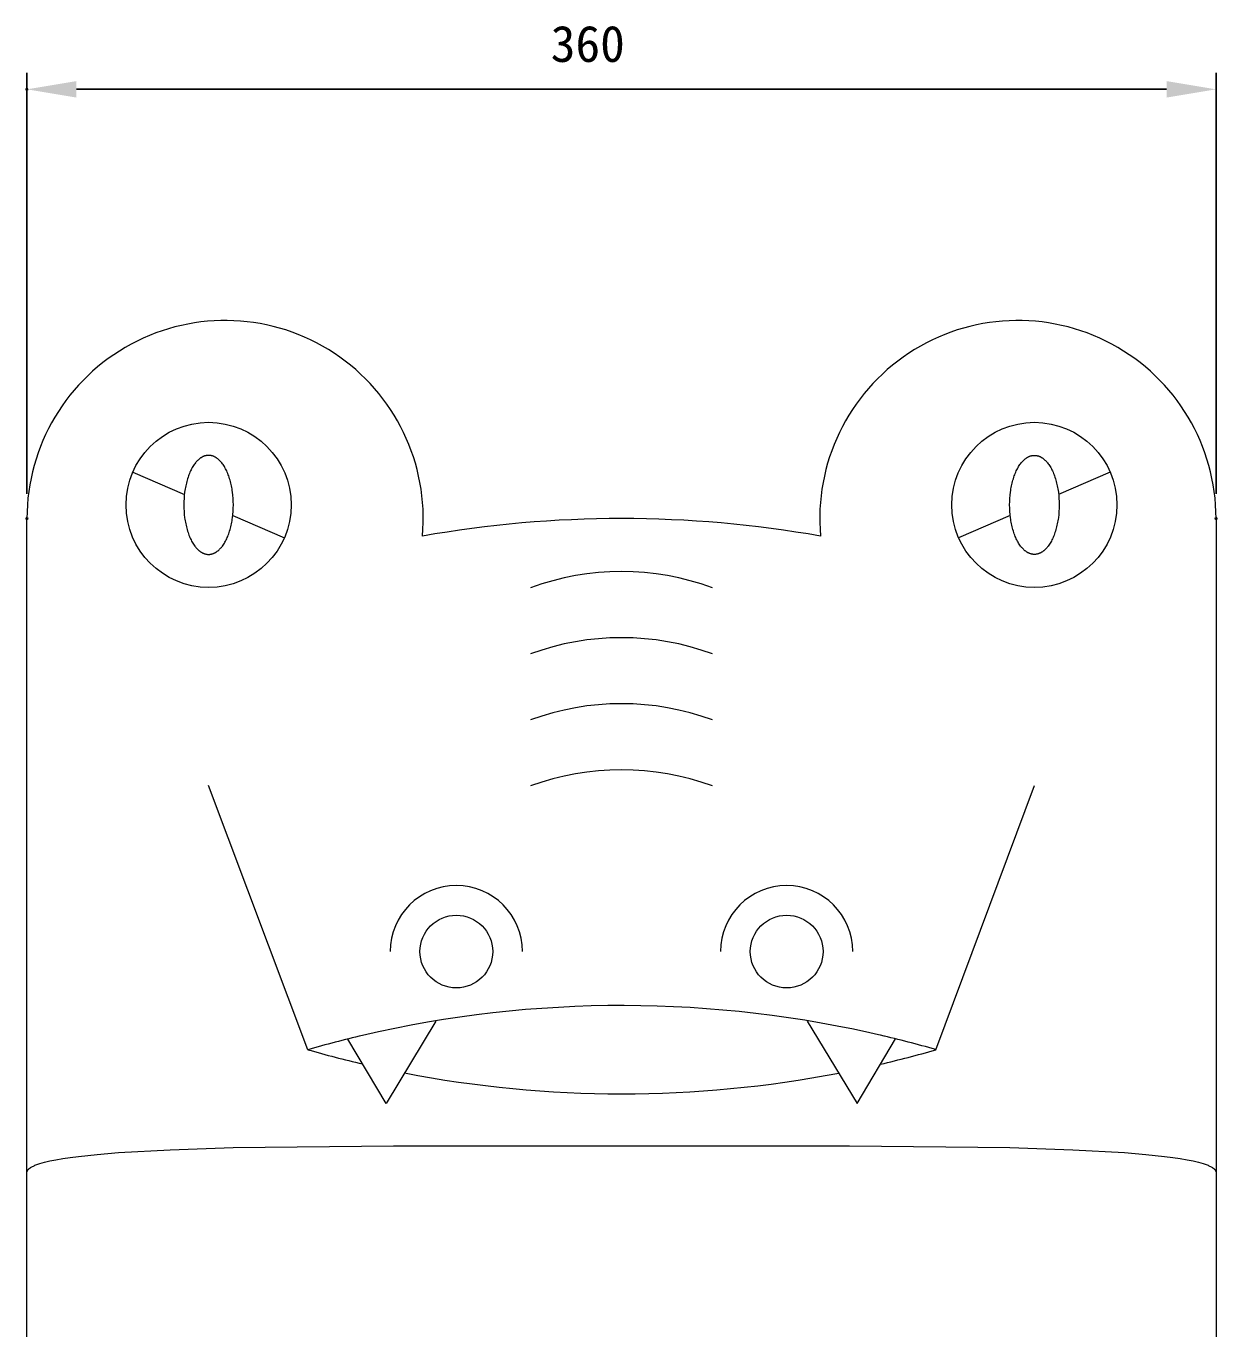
# Model space of a CAD drawing. Units: millimetres, scale not verified. Extents: x -203 to 203, y -143 to 143.
# Drawn here: x -122 to -50, y -61.1 to 17.8 of the extents above; entities that cross this region are included whole.
import ezdxf
from ezdxf.enums import TextEntityAlignment as Align

# ---------------------------------------------------------------- set-up
doc = ezdxf.new("R2010")
doc.units = ezdxf.units.MM
doc.header["$LTSCALE"] = 0.5
doc.header["$PDMODE"] = 32
doc.header["$PDSIZE"] = 0.1
doc.layers.add('0-1_DIMENSION_LINES$02_DIMENSI', color=7, linetype='Continuous', lineweight=25)
doc.layers.add('0-8_DIMENSION_LINES$03_LINES', color=7, linetype='Continuous', lineweight=18)
doc.layers.add('0-2_DEFPOINTS', color=7, linetype='Continuous')
doc.styles.add('ＭＳ ゴシック', font='')
doc.styles.get('ＭＳ ゴシック').set_extended_font_data('MS Gothic')

# ---------------------------------------------------------------- blocks, each defined once
blk = doc.blocks.new('D5')
at = {"layer": '0-1_DIMENSION_LINES$02_DIMENSI'}
for p, q in [((616, 919), (616, 970)), ((760, 919), (760, 970)), ((754, 968), (622, 968))]:
    blk.add_line(p, q, dxfattribs=at)
for points in [[(622, 969), (622, 967), (616, 968)], [(754, 967), (754, 969), (760, 968)]]:
    blk.add_solid(points, dxfattribs=at)
at = {"layer": '0-2_DEFPOINTS'}
for p in [(616, 968), (616, 916), (760, 916)]:
    blk.add_point(p, dxfattribs=at)
at = {"layer": '0-1_DIMENSION_LINES$02_DIMENSI', "style": 'ＭＳ ゴシック'}
blk.add_text('360', height=4.399, dxfattribs=at).set_placement((679.429, 970), align=Align.BOTTOM_LEFT)

msp = doc.modelspace()

# ---------------------------------------------------------------- linework, layer by layer
at = {"layer": '0-8_DIMENSION_LINES$03_LINES'}
for p, q in [((-115.5862, -9.18), (-112.4659, -10.5336)), ((-56.4138, -9.18), (-59.5341, -10.5336)), ((-109.5325, -11.8062), (-106.4123, -13.1599)), ((-62.4675, -11.8062), (-65.5877, -13.1599)), ((-50.0073, -11.8063), (-50, -11.8063)), ((-122, -51.6184), (-122, -12)), ((-50, -12), (-50, -51.6184)), ((-104.9883, -44.17), (-111, -28.1699)), ((-66.9784, -44.1691), (-61, -28.1699)), ((-97.2384, -42.4376), (-100.2551, -47.4276)), ((-74.7508, -42.4376), (-71.7341, -47.4276)), ((-100.2551, -47.4276), (-102.5786, -43.5257)), ((-71.7341, -47.4276), (-69.4035, -43.5137)), ((-122, -90.1333), (-122, -51.6184))]:
    msp.add_line(p, q, dxfattribs=at)
for points in [[(-111.1725, -8.1892), (-111.1968, -8.1951), (-111.221, -8.2017), (-111.2452, -8.2092), (-111.2692, -8.2174), (-111.2931, -8.2265), (-111.3169, -8.2363), (-111.3406, -8.2469), (-111.3642, -8.2582), (-111.3877, -8.2704), (-111.4111, -8.2834), (-111.4343, -8.2971), (-111.4575, -8.3116), (-111.4806, -8.3269), (-111.5035, -8.343), (-111.5264, -8.3599), (-111.5492, -8.3776), (-111.5718, -8.396), (-111.5944, -8.4152), (-111.6168, -8.4353), (-111.6391, -8.4561), (-111.6614, -8.4777), (-111.6835, -8.5), (-111.7055, -8.5232), (-111.7274, -8.5471), (-111.7492, -8.5719), (-111.7708, -8.5973), (-111.7921, -8.6232), (-111.8339, -8.6769), (-111.8746, -8.7329), (-111.9141, -8.7912), (-111.9524, -8.8518), (-111.9896, -8.9147), (-112.0256, -8.9799), (-112.0605, -9.0473), (-112.0943, -9.1171), (-112.1268, -9.1892), (-112.1583, -9.2636), (-112.1886, -9.3402), (-112.2177, -9.4192)], [(-110.2492, -8.5719), (-110.271, -8.5471), (-110.2929, -8.5232), (-110.315, -8.5), (-110.3371, -8.4777), (-110.3593, -8.4561), (-110.3816, -8.4353), (-110.4041, -8.4152), (-110.4266, -8.396), (-110.4493, -8.3776), (-110.472, -8.3599), (-110.4949, -8.343), (-110.5178, -8.3269), (-110.5409, -8.3116), (-110.5641, -8.2971), (-110.5874, -8.2834), (-110.6108, -8.2704), (-110.6342, -8.2582), (-110.6578, -8.2469), (-110.6815, -8.2363), (-110.7053, -8.2265), (-110.7293, -8.2174), (-110.7533, -8.2092), (-110.7774, -8.2017), (-110.8016, -8.1951), (-110.8259, -8.1892), (-110.8504, -8.1841), (-110.8749, -8.1797), (-110.8996, -8.1762), (-110.9243, -8.1735), (-110.9492, -8.1715), (-110.9741, -8.1703), (-110.9992, -8.1699), (-111.0243, -8.1703), (-111.0492, -8.1715), (-111.0741, -8.1735), (-111.0989, -8.1762), (-111.1235, -8.1797), (-111.148, -8.1841), (-111.1725, -8.1892)], [(-109.9042, -9.1171), (-109.9379, -9.0473), (-109.9728, -8.9799), (-110.0088, -8.9147), (-110.046, -8.8518), (-110.0844, -8.7912), (-110.1239, -8.7329), (-110.1645, -8.6769), (-110.2063, -8.6232), (-110.2276, -8.5973), (-110.2492, -8.5719)], [(-62.0958, -9.1171), (-62.0621, -9.0473), (-62.0272, -8.9799), (-61.9912, -8.9147), (-61.954, -8.8518), (-61.9156, -8.7912), (-61.8761, -8.7329), (-61.8355, -8.6769), (-61.7937, -8.6232), (-61.7724, -8.5973), (-61.7508, -8.5719)], [(-61.7508, -8.5719), (-61.729, -8.5471), (-61.7071, -8.5232), (-61.685, -8.5), (-61.6629, -8.4777), (-61.6407, -8.4561), (-61.6184, -8.4353), (-61.5959, -8.4152), (-61.5734, -8.396), (-61.5507, -8.3776), (-61.528, -8.3599), (-61.5051, -8.343), (-61.4822, -8.3269), (-61.4591, -8.3116), (-61.4359, -8.2971), (-61.4126, -8.2834), (-61.3892, -8.2704), (-61.3658, -8.2582), (-61.3422, -8.2469), (-61.3185, -8.2363), (-61.2947, -8.2265), (-61.2707, -8.2174), (-61.2467, -8.2092), (-61.2226, -8.2017), (-61.1984, -8.1951), (-61.1741, -8.1892), (-61.1496, -8.1841), (-61.1251, -8.1797), (-61.1004, -8.1762), (-61.0757, -8.1735), (-61.0508, -8.1715), (-61.0259, -8.1703), (-61.0008, -8.1699), (-60.9757, -8.1703), (-60.9508, -8.1715), (-60.9259, -8.1735), (-60.9011, -8.1762), (-60.8765, -8.1797), (-60.852, -8.1841), (-60.8275, -8.1892)], [(-60.8275, -8.1892), (-60.8032, -8.1951), (-60.779, -8.2017), (-60.7548, -8.2092), (-60.7308, -8.2174), (-60.7069, -8.2265), (-60.6831, -8.2363), (-60.6594, -8.2469), (-60.6358, -8.2582), (-60.6123, -8.2704), (-60.5889, -8.2834), (-60.5657, -8.2971), (-60.5425, -8.3116), (-60.5194, -8.3269), (-60.4965, -8.343), (-60.4736, -8.3599), (-60.4508, -8.3776), (-60.4282, -8.396), (-60.4056, -8.4152), (-60.3832, -8.4353), (-60.3609, -8.4561), (-60.3386, -8.4777), (-60.3165, -8.5), (-60.2945, -8.5232), (-60.2726, -8.5471), (-60.2508, -8.5719), (-60.2292, -8.5973), (-60.2079, -8.6232), (-60.1661, -8.6769), (-60.1254, -8.7329), (-60.0859, -8.7912), (-60.0476, -8.8518), (-60.0104, -8.9147), (-59.9744, -8.9799), (-59.9395, -9.0473), (-59.9057, -9.1171), (-59.8732, -9.1892), (-59.8417, -9.2636), (-59.8114, -9.3402), (-59.7823, -9.4192)], [(-112.2177, -9.4192), (-112.2457, -9.5005), (-112.2726, -9.5841), (-112.2983, -9.6699), (-112.3226, -9.7574), (-112.3454, -9.8457), (-112.3665, -9.9348), (-112.3862, -10.0247), (-112.4042, -10.1155), (-112.4207, -10.2072), (-112.4356, -10.2997), (-112.449, -10.393), (-112.471, -10.5822), (-112.4867, -10.7747), (-112.4961, -10.9707), (-112.4992, -11.1699), (-112.4961, -11.3692), (-112.4867, -11.5651), (-112.471, -11.7577), (-112.449, -11.9469), (-112.4356, -12.0402), (-112.4207, -12.1327), (-112.4042, -12.2243), (-112.3862, -12.3151), (-112.3665, -12.4051), (-112.3454, -12.4942), (-112.3226, -12.5825), (-112.2983, -12.6699), (-112.2726, -12.7558), (-112.2457, -12.8394), (-112.2177, -12.9206), (-112.1886, -12.9996), (-112.1583, -13.0763), (-112.1268, -13.1507), (-112.0943, -13.2227), (-112.0605, -13.2925), (-112.0256, -13.36), (-111.9896, -13.4252), (-111.9524, -13.4881), (-111.9141, -13.5487)], [(-109.9379, -13.2925), (-109.9042, -13.2227), (-109.8716, -13.1507), (-109.8401, -13.0763), (-109.8099, -12.9996), (-109.7807, -12.9206), (-109.7527, -12.8394), (-109.7259, -12.7558), (-109.7002, -12.6699), (-109.6758, -12.5825), (-109.6531, -12.4942), (-109.6319, -12.4051), (-109.6123, -12.3151), (-109.5942, -12.2243), (-109.5777, -12.1327), (-109.5628, -12.0402), (-109.5495, -11.9469), (-109.5275, -11.7577), (-109.5118, -11.5651), (-109.5024, -11.3692), (-109.4992, -11.1699), (-109.5024, -10.9707), (-109.5118, -10.7747), (-109.5275, -10.5822), (-109.5495, -10.393), (-109.5628, -10.2997), (-109.5777, -10.2072), (-109.5942, -10.1155), (-109.6123, -10.0247), (-109.6319, -9.9348), (-109.6531, -9.8457), (-109.6758, -9.7574), (-109.7002, -9.6699), (-109.7259, -9.5841), (-109.7527, -9.5005), (-109.7807, -9.4192), (-109.8099, -9.3402), (-109.8401, -9.2636), (-109.8716, -9.1892), (-109.9042, -9.1171)], [(-62.0621, -13.2925), (-62.0958, -13.2227), (-62.1284, -13.1507), (-62.1599, -13.0763), (-62.1901, -12.9996), (-62.2193, -12.9206), (-62.2473, -12.8394), (-62.2741, -12.7558), (-62.2998, -12.6699), (-62.3242, -12.5825), (-62.3469, -12.4942), (-62.3681, -12.4051), (-62.3877, -12.3151), (-62.4058, -12.2243), (-62.4223, -12.1327), (-62.4372, -12.0402), (-62.4505, -11.9469), (-62.4725, -11.7577), (-62.4882, -11.5651), (-62.4976, -11.3692), (-62.5008, -11.1699), (-62.4976, -10.9707), (-62.4882, -10.7747), (-62.4725, -10.5822), (-62.4505, -10.393), (-62.4372, -10.2997), (-62.4223, -10.2072), (-62.4058, -10.1155), (-62.3877, -10.0247), (-62.3681, -9.9348), (-62.3469, -9.8457), (-62.3242, -9.7574), (-62.2998, -9.6699), (-62.2741, -9.5841), (-62.2473, -9.5005), (-62.2193, -9.4192), (-62.1901, -9.3402), (-62.1599, -9.2636), (-62.1284, -9.1892), (-62.0958, -9.1171)], [(-59.7823, -9.4192), (-59.7543, -9.5005), (-59.7274, -9.5841), (-59.7017, -9.6699), (-59.6774, -9.7574), (-59.6546, -9.8457), (-59.6335, -9.9348), (-59.6138, -10.0247), (-59.5958, -10.1155), (-59.5793, -10.2072), (-59.5644, -10.2997), (-59.551, -10.393), (-59.529, -10.5822), (-59.5133, -10.7747), (-59.5039, -10.9707), (-59.5008, -11.1699), (-59.5039, -11.3692), (-59.5133, -11.5651), (-59.529, -11.7577), (-59.551, -11.9469), (-59.5644, -12.0402), (-59.5793, -12.1327), (-59.5958, -12.2243), (-59.6138, -12.3151), (-59.6335, -12.4051), (-59.6546, -12.4942), (-59.6774, -12.5825), (-59.7017, -12.6699), (-59.7274, -12.7558), (-59.7543, -12.8394), (-59.7823, -12.9206), (-59.8114, -12.9996), (-59.8417, -13.0763), (-59.8732, -13.1507), (-59.9057, -13.2227), (-59.9395, -13.2925), (-59.9744, -13.36), (-60.0104, -13.4252), (-60.0476, -13.4881), (-60.0859, -13.5487)], [(-110.9492, -14.1684), (-110.9243, -14.1664), (-110.8996, -14.1637), (-110.8749, -14.1601), (-110.8504, -14.1558), (-110.8259, -14.1507), (-110.8016, -14.1448), (-110.7774, -14.1381), (-110.7533, -14.1307), (-110.7293, -14.1224), (-110.7053, -14.1134), (-110.6815, -14.1036), (-110.6578, -14.093), (-110.6342, -14.0816), (-110.6108, -14.0694), (-110.5874, -14.0565), (-110.5641, -14.0428), (-110.5409, -14.0282), (-110.5178, -14.0129), (-110.4949, -13.9968), (-110.472, -13.98), (-110.4493, -13.9623), (-110.4266, -13.9438), (-110.4041, -13.9246), (-110.3816, -13.9046), (-110.3593, -13.8838), (-110.3371, -13.8622), (-110.315, -13.8398), (-110.2929, -13.8167), (-110.271, -13.7927), (-110.2492, -13.768), (-110.2276, -13.7426), (-110.2063, -13.7166), (-110.1645, -13.6629), (-110.1239, -13.6069), (-110.0844, -13.5487), (-110.046, -13.4881), (-110.0088, -13.4252), (-109.9728, -13.36), (-109.9379, -13.2925)], [(-61.0508, -14.1684), (-61.0757, -14.1664), (-61.1004, -14.1637), (-61.1251, -14.1601), (-61.1496, -14.1558), (-61.1741, -14.1507), (-61.1984, -14.1448), (-61.2226, -14.1381), (-61.2467, -14.1307), (-61.2707, -14.1224), (-61.2947, -14.1134), (-61.3185, -14.1036), (-61.3422, -14.093), (-61.3658, -14.0816), (-61.3892, -14.0694), (-61.4126, -14.0565), (-61.4359, -14.0428), (-61.4591, -14.0282), (-61.4822, -14.0129), (-61.5051, -13.9968), (-61.528, -13.98), (-61.5507, -13.9623), (-61.5734, -13.9438), (-61.5959, -13.9246), (-61.6184, -13.9046), (-61.6407, -13.8838), (-61.6629, -13.8622), (-61.685, -13.8398), (-61.7071, -13.8167), (-61.729, -13.7927), (-61.7508, -13.768), (-61.7724, -13.7426), (-61.7937, -13.7166), (-61.8355, -13.6629), (-61.8761, -13.6069), (-61.9156, -13.5487), (-61.954, -13.4881), (-61.9912, -13.4252), (-62.0272, -13.36), (-62.0621, -13.2925)], [(-111.9141, -13.5487), (-111.8746, -13.6069), (-111.8339, -13.6629), (-111.7921, -13.7166), (-111.7708, -13.7426), (-111.7492, -13.768), (-111.7274, -13.7927), (-111.7055, -13.8167), (-111.6835, -13.8398), (-111.6614, -13.8622), (-111.6391, -13.8838), (-111.6168, -13.9046), (-111.5944, -13.9246), (-111.5718, -13.9438), (-111.5492, -13.9623), (-111.5264, -13.98), (-111.5035, -13.9968), (-111.4806, -14.0129), (-111.4575, -14.0282), (-111.4343, -14.0428), (-111.4111, -14.0565), (-111.3877, -14.0694), (-111.3642, -14.0816), (-111.3406, -14.093), (-111.3169, -14.1036), (-111.2931, -14.1134), (-111.2692, -14.1224), (-111.2452, -14.1307), (-111.221, -14.1381), (-111.1968, -14.1448), (-111.1725, -14.1507), (-111.148, -14.1558), (-111.1235, -14.1601), (-111.0989, -14.1637), (-111.0741, -14.1664), (-111.0492, -14.1684), (-111.0243, -14.1695), (-110.9992, -14.1699), (-110.9741, -14.1695), (-110.9492, -14.1684)], [(-60.0859, -13.5487), (-60.1254, -13.6069), (-60.1661, -13.6629), (-60.2079, -13.7166), (-60.2292, -13.7426), (-60.2508, -13.768), (-60.2726, -13.7927), (-60.2945, -13.8167), (-60.3165, -13.8398), (-60.3386, -13.8622), (-60.3609, -13.8838), (-60.3832, -13.9046), (-60.4056, -13.9246), (-60.4282, -13.9438), (-60.4508, -13.9623), (-60.4736, -13.98), (-60.4965, -13.9968), (-60.5194, -14.0129), (-60.5425, -14.0282), (-60.5657, -14.0428), (-60.5889, -14.0565), (-60.6123, -14.0694), (-60.6358, -14.0816), (-60.6594, -14.093), (-60.6831, -14.1036), (-60.7069, -14.1134), (-60.7308, -14.1224), (-60.7548, -14.1307), (-60.779, -14.1381), (-60.8032, -14.1448), (-60.8275, -14.1507), (-60.852, -14.1558), (-60.8765, -14.1601), (-60.9011, -14.1637), (-60.9259, -14.1664), (-60.9508, -14.1684), (-60.9757, -14.1695), (-61.0008, -14.1699), (-61.0259, -14.1695), (-61.0508, -14.1684)], [(-120.9379, -50.9878), (-120.7807, -50.9487), (-120.6127, -50.9104), (-120.2442, -50.8361), (-119.8324, -50.765), (-119.3772, -50.697), (-118.8787, -50.6322), (-117.7515, -50.5121), (-116.4509, -50.4046), (-113.3296, -50.2276), (-109.5146, -50.1012), (-99.8038, -50), (-72.1962, -50), (-62.4854, -50.1012), (-58.6704, -50.2276), (-55.5491, -50.4046), (-54.2485, -50.5121), (-53.1213, -50.6322), (-52.6228, -50.697), (-52.1676, -50.765), (-51.7558, -50.8361), (-51.3873, -50.9104), (-51.2193, -50.9487), (-51.0621, -50.9878), (-50.9158, -51.0277), (-50.7803, -51.0684), (-50.6557, -51.1099), (-50.5974, -51.1309), (-50.5419, -51.1522), (-50.4891, -51.1736), (-50.4389, -51.1952), (-50.3915, -51.2171), (-50.3468, -51.2391), (-50.3048, -51.2613), (-50.2655, -51.2838), (-50.2469, -51.295), (-50.229, -51.3064), (-50.2117, -51.3178), (-50.1951, -51.3292), (-50.1792, -51.3407)], [(-122, -51.6184), (-121.9997, -51.6058), (-121.9986, -51.5932), (-121.997, -51.5807), (-121.9946, -51.5682), (-121.9915, -51.5558), (-121.9878, -51.5434), (-121.9834, -51.5311), (-121.9783, -51.5189), (-121.9726, -51.5066), (-121.9661, -51.4945), (-121.959, -51.4823), (-121.9512, -51.4703), (-121.9428, -51.4582), (-121.9336, -51.4462), (-121.9238, -51.4343), (-121.9133, -51.4224), (-121.9021, -51.4106), (-121.8903, -51.3988), (-121.8777, -51.3871), (-121.8645, -51.3754), (-121.8506, -51.3638), (-121.8361, -51.3522), (-121.8208, -51.3407), (-121.8049, -51.3292), (-121.7883, -51.3178), (-121.771, -51.3064), (-121.7531, -51.295), (-121.7345, -51.2838), (-121.6952, -51.2613), (-121.6532, -51.2391), (-121.6085, -51.2171), (-121.5611, -51.1952), (-121.5109, -51.1736), (-121.4581, -51.1522), (-121.4026, -51.1309), (-121.3443, -51.1099), (-121.2197, -51.0684), (-121.0842, -51.0277), (-120.9379, -50.9878)], [(-50.1792, -51.3407), (-50.1639, -51.3522), (-50.1494, -51.3638), (-50.1355, -51.3754), (-50.1223, -51.3871), (-50.1097, -51.3988), (-50.0979, -51.4106), (-50.0867, -51.4224), (-50.0762, -51.4343), (-50.0664, -51.4462), (-50.0572, -51.4582), (-50.0488, -51.4703), (-50.041, -51.4823), (-50.0339, -51.4945), (-50.0274, -51.5066), (-50.0217, -51.5189), (-50.0166, -51.5311), (-50.0122, -51.5434), (-50.0085, -51.5558), (-50.0054, -51.5682), (-50.003, -51.5807), (-50.0014, -51.5932), (-50.0003, -51.6058), (-50, -51.6184), (-50, -90.1333)]]:
    msp.add_lwpolyline(points, dxfattribs=at)
for centre, radius in [((-110.9992, -11.1699), 5), ((-61.0008, -11.1699), 5), ((-96, -38.2261), 2.2), ((-76, -38.2261), 2.2)]:
    msp.add_circle(centre, radius, dxfattribs=at)
for centre, radius, start, end in [((-110.0008, -12), 11.9992, 354.92058, 180), ((-61.9992, -12), 11.9992, 360, 185.07942), ((-86, -80.855), 68.855, 79.92215, 100.07785), ((-86, -31.2137), 16, 69.89449, 110.10551), ((-86, -35.2137), 16, 69.89449, 110.10551), ((-86, -39.2137), 16, 69.89449, 110.10551), ((-86, -43.2137), 16, 69.89449, 110.10551), ((-96, -38.2261), 4, 0, 180), ((-76, -38.2261), 4, 0, 180), ((-85.9667, -110.4962), 69, 76.61704, 103.16423), ((-85.9667, -110.4962), 69, 103.16577, 106.00222), ((-85.9667, -110.4962), 69, 74.02647, 76.8894), ((-85.9667, 22.1564), 69, 253.99778, 256.83423), ((-85.9667, 22.1564), 69, 283.1106, 285.97353), ((-85.9667, 22.1564), 69, 258.99764, 280.96019)]:
    msp.add_arc(centre, radius, start, end, dxfattribs=at)

# ---------------------------------------------------------------- block references
at = {"layer": '0-1_DIMENSION_LINES$02_DIMENSI', "xscale": 0.5, "yscale": 0.5}
msp.add_blockref('D5', (-430, -470), dxfattribs=at)

doc.saveas('drawing.dxf')
